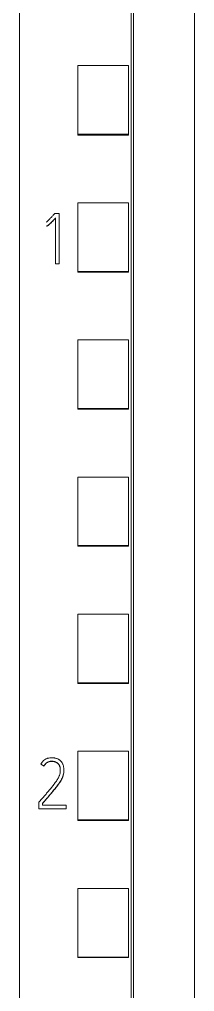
# Model space of a CAD drawing. Header units: millimetres. Extents: x 4137 to 6698, y 1400 to 3585.
# Drawn here: x 5146.25 to 5153.15, y 3019.19 to 3057.49 of the extents above; entities that cross this region are included whole.
import ezdxf

# ---------------------------------------------------------------- set-up
doc = ezdxf.new("R2010")
doc.units = ezdxf.units.MM
doc.layers.add('000-PI-Oprema', color=30, linetype='Continuous', lineweight=5)

msp = doc.modelspace()

# ---------------------------------------------------------------- linework, layer by layer
at = {"layer": '000-PI-Oprema', "color": 0, "linetype": 'ByBlock', "lineweight": 0}
for p, q in [((5146.248, 3075.465), (5146.248, 2962.047)), ((5150.648, 3073.185), (5150.648, 2964.37)), ((5148.548, 3052.963), (5148.548, 3055.666)), ((5150.548, 3055.666), (5148.548, 3055.666)), ((5150.548, 3052.963), (5150.548, 3055.666)), ((5148.548, 3052.934), (5148.548, 3052.963)), ((5150.548, 3052.963), (5148.548, 3052.963)), ((5150.548, 3052.934), (5148.548, 3052.934)), ((5150.548, 3052.934), (5150.548, 3052.963)), ((5148.548, 3047.561), (5148.548, 3050.264)), ((5150.548, 3050.264), (5148.548, 3050.264)), ((5150.548, 3047.561), (5150.548, 3050.264)), ((5147.814, 3049.844), (5147.639, 3049.844)), ((5147.675, 3049.673), (5147.675, 3047.86)), ((5147.814, 3047.86), (5147.814, 3049.844)), ((5147.675, 3047.86), (5147.814, 3047.86)), ((5147.675, 3047.86), (5147.675, 3047.854)), ((5147.814, 3047.854), (5147.675, 3047.854)), ((5147.814, 3047.86), (5147.814, 3047.854)), ((5148.548, 3047.534), (5148.548, 3047.561)), ((5150.548, 3047.561), (5148.548, 3047.561)), ((5150.548, 3047.534), (5148.548, 3047.534)), ((5150.548, 3047.534), (5150.548, 3047.561)), ((5148.548, 3042.16), (5148.548, 3044.862)), ((5150.548, 3044.862), (5148.548, 3044.862)), ((5150.548, 3042.16), (5150.548, 3044.862)), ((5148.548, 3042.134), (5148.548, 3042.16)), ((5150.548, 3042.16), (5148.548, 3042.16)), ((5150.548, 3042.134), (5148.548, 3042.134)), ((5150.548, 3042.134), (5150.548, 3042.16)), ((5148.548, 3036.758), (5148.548, 3039.46)), ((5150.548, 3039.46), (5148.548, 3039.46)), ((5150.548, 3036.758), (5150.548, 3039.46)), ((5148.548, 3036.734), (5148.548, 3036.758)), ((5150.548, 3036.758), (5148.548, 3036.758)), ((5150.548, 3036.734), (5148.548, 3036.734)), ((5150.548, 3036.734), (5150.548, 3036.758)), ((5148.548, 3031.357), (5148.548, 3034.059)), ((5150.548, 3034.059), (5148.548, 3034.059)), ((5150.548, 3031.357), (5150.548, 3034.059)), ((5148.548, 3031.334), (5148.548, 3031.357)), ((5150.548, 3031.357), (5148.548, 3031.357)), ((5150.548, 3031.334), (5148.548, 3031.334)), ((5150.548, 3031.334), (5150.548, 3031.357)), ((5148.548, 3025.955), (5148.548, 3028.657)), ((5150.548, 3028.657), (5148.548, 3028.657)), ((5150.548, 3025.955), (5150.548, 3028.657)), ((5148, 3027.915), (5148, 3027.921)), ((5147.018, 3026.398), (5148.083, 3026.398)), ((5148.083, 3026.392), (5147.018, 3026.392)), ((5148.083, 3026.537), (5147.157, 3026.537)), ((5148.083, 3026.398), (5148.083, 3026.537)), ((5148.083, 3026.398), (5148.083, 3026.392)), ((5148.548, 3025.934), (5148.548, 3025.955)), ((5150.548, 3025.955), (5148.548, 3025.955)), ((5150.548, 3025.934), (5148.548, 3025.934)), ((5150.548, 3025.934), (5150.548, 3025.955)), ((5148.548, 3020.554), (5148.548, 3023.255)), ((5150.548, 3023.255), (5148.548, 3023.255)), ((5150.548, 3020.554), (5150.548, 3023.255)), ((5148.548, 3020.534), (5148.548, 3020.554)), ((5150.548, 3020.554), (5148.548, 3020.554)), ((5150.548, 3020.534), (5148.548, 3020.534)), ((5150.548, 3020.534), (5150.548, 3020.554))]:
    msp.add_line(p, q, dxfattribs=at)
at = {"layer": '000-PI-Oprema', "color": 0, "linetype": 'ByBlock', "lineweight": 0, "ltscale": 0.25}
for p, q in [((5147.093, 3028.147), (5147.218, 3028.077)), ((5147.018, 3026.653), (5147.018, 3026.392)), ((5147.157, 3026.537), (5147.157, 3026.603))]:
    msp.add_line(p, q, dxfattribs=at)
at = {"layer": '000-PI-Oprema', "color": 0, "linetype": 'ByBlock', "lineweight": 0}
for points, knots in [([(5150.748, 3073.37), (5150.748, 3070.326), (5150.748, 3060.757), (5150.748, 3046.587), (5150.748, 3032.02), (5150.748, 3017.81), (5150.748, 3003.516), (5150.748, 2988.029), (5150.748, 2975.39), (5150.748, 2967.425), (5150.748, 2964.084)], [0, 0, 0, 0, 0.083934, 0.263736, 0.389889, 0.484142, 0.653794, 0.78188, 0.908517, 1, 1, 1, 1]), ([(5153.148, 3070.305), (5153.148, 3068.282), (5153.148, 3059.733), (5153.148, 3046.587), (5153.148, 3032.02), (5153.148, 3017.81), (5153.148, 3003.516), (5153.148, 2988.029), (5153.148, 2975.271), (5153.148, 2966.39), (5153.148, 2962.132), (5153.148, 2961.334)], [0, 0, 0, 0, 0.055935, 0.236292, 0.362833, 0.457376, 0.627551, 0.756032, 0.883059, 0.978086, 1, 1, 1, 1]), ([(5147.639, 3049.844), (5147.613, 3049.814), (5147.586, 3049.784), (5147.532, 3049.725), (5147.504, 3049.696), (5147.463, 3049.652), (5147.449, 3049.637), (5147.421, 3049.608), (5147.407, 3049.594), (5147.379, 3049.566), (5147.364, 3049.552), (5147.334, 3049.525), (5147.319, 3049.512), (5147.303, 3049.499)], [0, 0, 0, 0, 0.25, 0.25, 0.5, 0.5, 0.625, 0.625, 0.75, 0.75, 0.875, 0.875, 1, 1, 1, 1]), ([(5147.312, 3049.352), (5147.317, 3049.352), (5147.322, 3049.353), (5147.332, 3049.355), (5147.337, 3049.356), (5147.347, 3049.36), (5147.352, 3049.362), (5147.361, 3049.367), (5147.365, 3049.37), (5147.378, 3049.379), (5147.386, 3049.385), (5147.402, 3049.398), (5147.409, 3049.404), (5147.433, 3049.424), (5147.447, 3049.438), (5147.477, 3049.467), (5147.492, 3049.481), (5147.535, 3049.524), (5147.563, 3049.554), (5147.62, 3049.613), (5147.648, 3049.643), (5147.675, 3049.673)], [0, 0, 0, 0, 0.03125, 0.03125, 0.0625, 0.0625, 0.09375, 0.09375, 0.125, 0.125, 0.1875, 0.1875, 0.25, 0.25, 0.375, 0.375, 0.5, 0.5, 0.75, 0.75, 1, 1, 1, 1]), ([(5147.675, 3049.666), (5147.648, 3049.636), (5147.62, 3049.607), (5147.563, 3049.547), (5147.535, 3049.518), (5147.491, 3049.475), (5147.477, 3049.46), (5147.447, 3049.432), (5147.432, 3049.418), (5147.409, 3049.398), (5147.402, 3049.391), (5147.386, 3049.379), (5147.377, 3049.372), (5147.365, 3049.364), (5147.361, 3049.361), (5147.352, 3049.356), (5147.347, 3049.353), (5147.338, 3049.35), (5147.332, 3049.349), (5147.322, 3049.347), (5147.317, 3049.346), (5147.312, 3049.346)], [0, 0, 0, 0, 0.25, 0.25, 0.5, 0.5, 0.625, 0.625, 0.75, 0.75, 0.8125, 0.8125, 0.875, 0.875, 0.90625, 0.90625, 0.9375, 0.9375, 0.96875, 0.96875, 1, 1, 1, 1]), ([(5147.218, 3028.083), (5147.229, 3028.107), (5147.243, 3028.129), (5147.267, 3028.159), (5147.275, 3028.169), (5147.294, 3028.187), (5147.304, 3028.195), (5147.336, 3028.218), (5147.358, 3028.23), (5147.407, 3028.25), (5147.432, 3028.257), (5147.47, 3028.264), (5147.483, 3028.266), (5147.508, 3028.268), (5147.522, 3028.269), (5147.56, 3028.268), (5147.586, 3028.266), (5147.624, 3028.257), (5147.636, 3028.254), (5147.661, 3028.245), (5147.673, 3028.24), (5147.708, 3028.224), (5147.73, 3028.21), (5147.761, 3028.186), (5147.77, 3028.177), (5147.788, 3028.158), (5147.796, 3028.148), (5147.808, 3028.132), (5147.811, 3028.127), (5147.818, 3028.115), (5147.827, 3028.098), (5147.834, 3028.08), (5147.842, 3028.055), (5147.845, 3028.043), (5147.851, 3028.017), (5147.853, 3028.005), (5147.856, 3027.979), (5147.857, 3027.966), (5147.859, 3027.94), (5147.859, 3027.927), (5147.859, 3027.902), (5147.858, 3027.889), (5147.856, 3027.863), (5147.855, 3027.85), (5147.85, 3027.811), (5147.845, 3027.786), (5147.835, 3027.749), (5147.831, 3027.736), (5147.823, 3027.712), (5147.819, 3027.7), (5147.804, 3027.664), (5147.793, 3027.64), (5147.769, 3027.595), (5147.756, 3027.573), (5147.73, 3027.529), (5147.716, 3027.508), (5147.673, 3027.444), (5147.643, 3027.402), (5147.551, 3027.279), (5147.486, 3027.199), (5147.387, 3027.081), (5147.353, 3027.042), (5147.287, 3026.964), (5147.253, 3026.925), (5147.186, 3026.847), (5147.153, 3026.808), (5147.085, 3026.731), (5147.052, 3026.692), (5147.018, 3026.653)], [0, 0, 0, 0, 0.03125, 0.03125, 0.046875, 0.046875, 0.0625, 0.0625, 0.09375, 0.09375, 0.125, 0.125, 0.140625, 0.140625, 0.15625, 0.15625, 0.1875, 0.1875, 0.203125, 0.203125, 0.21875, 0.21875, 0.25, 0.25, 0.265625, 0.265625, 0.28125, 0.28125, 0.289063, 0.289063, 0.296875, 0.3125, 0.3125, 0.328125, 0.328125, 0.34375, 0.34375, 0.359375, 0.359375, 0.375, 0.375, 0.390625, 0.390625, 0.40625, 0.40625, 0.4375, 0.4375, 0.453125, 0.453125, 0.46875, 0.46875, 0.5, 0.5, 0.53125, 0.53125, 0.5625, 0.5625, 0.625, 0.625, 0.75, 0.75, 0.8125, 0.8125, 0.875, 0.875, 0.9375, 0.9375, 1, 1, 1, 1]), ([(5147.157, 3026.603), (5147.196, 3026.649), (5147.235, 3026.695), (5147.313, 3026.787), (5147.352, 3026.833), (5147.43, 3026.924), (5147.469, 3026.97), (5147.547, 3027.062), (5147.585, 3027.109), (5147.661, 3027.202), (5147.699, 3027.249), (5147.753, 3027.321), (5147.771, 3027.345), (5147.806, 3027.394), (5147.824, 3027.419), (5147.857, 3027.469), (5147.873, 3027.494), (5147.903, 3027.546), (5147.918, 3027.573), (5147.936, 3027.614), (5147.942, 3027.628), (5147.953, 3027.656), (5147.959, 3027.67), (5147.973, 3027.713), (5147.98, 3027.742), (5147.991, 3027.801), (5147.995, 3027.831), (5147.999, 3027.876), (5148, 3027.891), (5148, 3027.921), (5148, 3027.937), (5147.998, 3027.982), (5147.995, 3028.012), (5147.987, 3028.056), (5147.984, 3028.071), (5147.976, 3028.1), (5147.971, 3028.115), (5147.961, 3028.143), (5147.955, 3028.157), (5147.942, 3028.184), (5147.934, 3028.197), (5147.922, 3028.216), (5147.918, 3028.222), (5147.909, 3028.234), (5147.904, 3028.241), (5147.889, 3028.258), (5147.879, 3028.269), (5147.858, 3028.29), (5147.847, 3028.301), (5147.829, 3028.314), (5147.823, 3028.319), (5147.81, 3028.327), (5147.803, 3028.331), (5147.77, 3028.351), (5147.743, 3028.363), (5147.7, 3028.378), (5147.685, 3028.382), (5147.656, 3028.39), (5147.641, 3028.393), (5147.611, 3028.399), (5147.596, 3028.4), (5147.566, 3028.403), (5147.551, 3028.404), (5147.521, 3028.405), (5147.506, 3028.404), (5147.476, 3028.403), (5147.46, 3028.402), (5147.415, 3028.397), (5147.385, 3028.391), (5147.342, 3028.377), (5147.328, 3028.372), (5147.307, 3028.362), (5147.3, 3028.359), (5147.287, 3028.352), (5147.28, 3028.349), (5147.247, 3028.33), (5147.223, 3028.312), (5147.189, 3028.282), (5147.178, 3028.271), (5147.157, 3028.249), (5147.148, 3028.237), (5147.121, 3028.201), (5147.106, 3028.175), (5147.093, 3028.147)], [0, 0, 0, 0, 0.0625, 0.0625, 0.125, 0.125, 0.1875, 0.1875, 0.25, 0.25, 0.3125, 0.3125, 0.34375, 0.34375, 0.375, 0.375, 0.40625, 0.40625, 0.4375, 0.4375, 0.453125, 0.453125, 0.46875, 0.46875, 0.5, 0.5, 0.53125, 0.53125, 0.546875, 0.546875, 0.5625, 0.5625, 0.59375, 0.59375, 0.609375, 0.609375, 0.625, 0.625, 0.640625, 0.640625, 0.65625, 0.65625, 0.664062, 0.664062, 0.671875, 0.671875, 0.6875, 0.6875, 0.703125, 0.703125, 0.710937, 0.710937, 0.71875, 0.71875, 0.75, 0.75, 0.765625, 0.765625, 0.78125, 0.78125, 0.796875, 0.796875, 0.8125, 0.8125, 0.828125, 0.828125, 0.84375, 0.84375, 0.875, 0.875, 0.890625, 0.890625, 0.898437, 0.898437, 0.90625, 0.90625, 0.9375, 0.9375, 0.953125, 0.953125, 0.96875, 0.96875, 1, 1, 1, 1]), ([(5147.859, 3027.912), (5147.859, 3027.923), (5147.859, 3027.933), (5147.857, 3027.957), (5147.856, 3027.969), (5147.853, 3027.995), (5147.851, 3028.008), (5147.846, 3028.033), (5147.843, 3028.046), (5147.835, 3028.071), (5147.83, 3028.083), (5147.822, 3028.1), (5147.819, 3028.106), (5147.813, 3028.118), (5147.809, 3028.123), (5147.791, 3028.15), (5147.773, 3028.169), (5147.748, 3028.19), (5147.743, 3028.194), (5147.732, 3028.202), (5147.716, 3028.212), (5147.688, 3028.228), (5147.664, 3028.238), (5147.639, 3028.247), (5147.626, 3028.25), (5147.588, 3028.259), (5147.563, 3028.262), (5147.51, 3028.263), (5147.471, 3028.26), (5147.433, 3028.251), (5147.408, 3028.243), (5147.396, 3028.239), (5147.372, 3028.229), (5147.36, 3028.224), (5147.337, 3028.212), (5147.326, 3028.205), (5147.294, 3028.182), (5147.275, 3028.164), (5147.251, 3028.133), (5147.244, 3028.123), (5147.23, 3028.1), (5147.224, 3028.089), (5147.218, 3028.077)], [0, 0, 0, 0, 0.034384, 0.034384, 0.076368, 0.076368, 0.118351, 0.118351, 0.160334, 0.160334, 0.202317, 0.202317, 0.223309, 0.223309, 0.244301, 0.244301, 0.328267, 0.328267, 0.349259, 0.349259, 0.370251, 0.412234, 0.454217, 0.454217, 0.496201, 0.496201, 0.580167, 0.580167, 0.664134, 0.706117, 0.706117, 0.7481, 0.7481, 0.790084, 0.790084, 0.832067, 0.832067, 0.916033, 0.916033, 0.958017, 0.958017, 1, 1, 1, 1]), ([(5148, 3027.916), (5148, 3027.894), (5147.999, 3027.873), (5147.995, 3027.822), (5147.991, 3027.792), (5147.982, 3027.748), (5147.979, 3027.733), (5147.971, 3027.704), (5147.967, 3027.689), (5147.958, 3027.661), (5147.952, 3027.647), (5147.941, 3027.619), (5147.935, 3027.605), (5147.916, 3027.564), (5147.902, 3027.538), (5147.872, 3027.486), (5147.855, 3027.46), (5147.822, 3027.41), (5147.805, 3027.386), (5147.77, 3027.337), (5147.752, 3027.313), (5147.697, 3027.241), (5147.66, 3027.194), (5147.584, 3027.101), (5147.546, 3027.055), (5147.468, 3026.963), (5147.429, 3026.917), (5147.351, 3026.826), (5147.312, 3026.78), (5147.234, 3026.689), (5147.196, 3026.643), (5147.157, 3026.597)], [0, 0, 0, 0, 0.040253, 0.040253, 0.096709, 0.096709, 0.124936, 0.124936, 0.153164, 0.153164, 0.181392, 0.181392, 0.20962, 0.20962, 0.266076, 0.266076, 0.322531, 0.322531, 0.378987, 0.378987, 0.435443, 0.435443, 0.548354, 0.548354, 0.661266, 0.661266, 0.774177, 0.774177, 0.887089, 0.887089, 1, 1, 1, 1])]:
    msp.add_open_spline(points, degree=3, knots=knots, dxfattribs=at)

doc.saveas('drawing.dxf')
